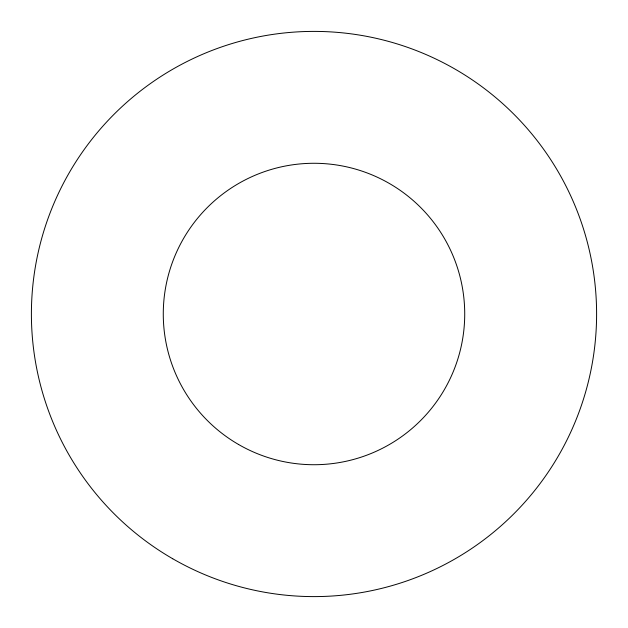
<?xml version="1.0" encoding="UTF-8"?>
<svg xmlns="http://www.w3.org/2000/svg" width="628" height="628" viewBox="0 0 628 628"><rect width="100%" height="100%" fill="white"/><g stroke="black" fill="none" stroke-linecap="round" stroke-linejoin="round"><path stroke-width="0.94" d="M172.7 558.739A282.6 282.6 0 0 0 596.6 314A282.6 282.6 0 0 0 172.7 69.261A282.6 282.6 0 0 0 172.7 558.739M238.64 444.53A150.72 150.72 0 0 0 464.72 314A150.72 150.72 0 0 0 238.64 183.47A150.72 150.72 0 0 0 238.64 444.53"/></g></svg>
